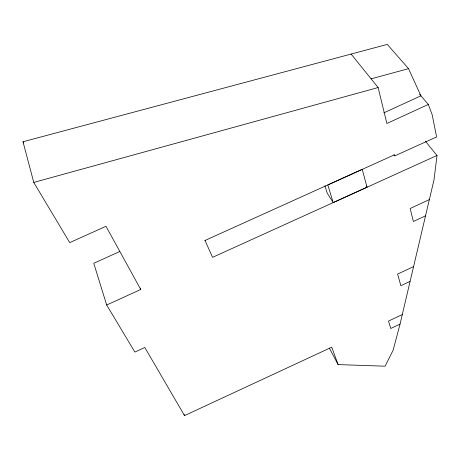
<?xml version="1.0" encoding="UTF-8"?>
<svg xmlns="http://www.w3.org/2000/svg" width="460" height="460" viewBox="0 0 460 460"><rect width="100%" height="100%" fill="white"/><g stroke="black" fill="none" stroke-linecap="round" stroke-linejoin="round"><path stroke-width="0.69" d="M425.385 141.185L437 155.48L434.004 179.843L400.045 324.104L393.139 350.152L385.089 366.195L338.1 364.596L329.354 348.151M402.293 314.571L388.516 321.086L390.781 328.48L400.045 324.104M429.416 199.542L410.165 208.501L413.373 221.473L425.563 215.832M413.505 266.662L397.624 274.062L400.855 285.683L409.986 281.428M119.778 251.511L93.754 263.287L106.674 305.009L134.883 352.078L144.808 347.484L184.529 415.604L331.729 347.191L338.1 364.596M383.87 112.826L420.923 95.841L408.526 68.649L387.274 44.396L23 141.76L33.764 182.424L69.736 242.61L105.984 226.291L140.76 289.484L106.674 305.009M393.892 154.744L394.749 155.882L436.597 136.953L432.193 114.77L428.323 104.454L386.877 123.475L378.131 87.549L351.084 54.038M333.212 202.607L367.028 187.22L362.238 169.343L327.819 184.96L333.212 202.607L327.227 193.165L324.933 185.725M204.987 240.482L394.49 154.784L394.749 155.882M437 155.48L212.589 257.324L204.907 240.315M33.764 182.424L378.131 87.549M371.111 78.85L408.526 68.649M419.543 94.237L428.323 104.454M366.235 186.07L367.028 187.22M23 141.76L23.724 143.002M140.283 288.144L140.76 289.484M184.052 414.259L184.529 415.604"/></g></svg>
